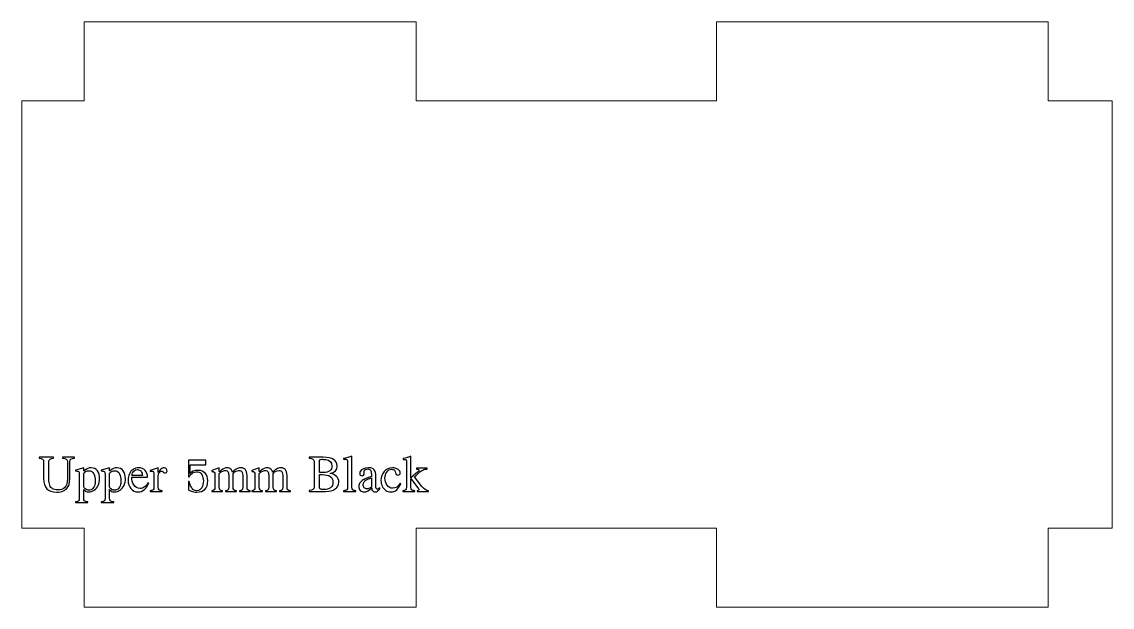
# Model space of a CAD drawing. Header units: inches. Extents: x -3.38 to 3.4, y -1.34 to 5.52.
# Drawn here: x -3.068 to -0.352, y -1.329 to 0.128 of the extents above; entities that cross this region are included whole.
import ezdxf

# ---------------------------------------------------------------- set-up
doc = ezdxf.new("R2010")
doc.units = ezdxf.units.IN
doc.header["$MEASUREMENT"] = 0
doc.layers.add('Layer 1', color=7, linetype='Continuous')

msp = doc.modelspace()

# ---------------------------------------------------------------- linework, layer by layer
at = {"layer": 'Layer 1', "lineweight": 5}
for points in [[(-2.9128, -0.0691), (-2.9128, -0.0691), (-2.9128, 0.1277), (-2.9128, 0.1277), (-2.9128, 0.1277), (-2.9128, 0.1277), (-2.0861, 0.1277), (-2.0861, 0.1277), (-2.0861, 0.1277), (-2.0861, 0.1277), (-2.0861, -0.0691), (-2.0861, -0.0691)], [(-1.338, -0.0691), (-1.338, -0.0691), (-1.338, 0.1277), (-1.338, 0.1277), (-1.338, 0.1277), (-1.338, 0.1277), (-0.5113, 0.1277), (-0.5113, 0.1277), (-0.5113, 0.1277), (-0.5113, 0.1277), (-0.5113, -0.0691), (-0.5113, -0.0691)], [(-2.9128, -1.1321), (-2.9128, -1.1321), (-3.0685, -1.1321), (-3.0685, -1.1321), (-3.0685, -1.1321), (-3.0685, -1.1321), (-3.0685, -0.0691), (-3.0685, -0.0691), (-3.0685, -0.0691), (-3.0685, -0.0691), (-2.9128, -0.0691), (-2.9128, -0.0691)], [(-0.5113, -0.0691), (-0.5113, -0.0691), (-0.3519, -0.0691), (-0.3519, -0.0691), (-0.3519, -0.0691), (-0.3519, -0.0691), (-0.3519, -1.1321), (-0.3519, -1.1321), (-0.3519, -1.1321), (-0.3519, -1.1321), (-0.5113, -1.1321), (-0.5113, -1.1321)], [(-2.0861, -1.1321), (-2.0861, -1.1321), (-2.0861, -1.329), (-2.0861, -1.329), (-2.0861, -1.329), (-2.0861, -1.329), (-2.9128, -1.329), (-2.9128, -1.329), (-2.9128, -1.329), (-2.9128, -1.329), (-2.9128, -1.1321), (-2.9128, -1.1321)], [(-0.5113, -1.1321), (-0.5113, -1.1321), (-0.5113, -1.329), (-0.5113, -1.329), (-0.5113, -1.329), (-0.5113, -1.329), (-1.338, -1.329), (-1.338, -1.329), (-1.338, -1.329), (-1.338, -1.329), (-1.338, -1.1321), (-1.338, -1.1321)]]:
    msp.add_open_spline(points, degree=3, knots=[0, 0, 0, 0, 0.333333, 0.333333, 0.333333, 0.333333, 0.666667, 0.666667, 0.666667, 0.666667, 1, 1, 1, 1], dxfattribs=at)
for points in [[(-2.0861, -0.0691), (-2.0861, -0.0691), (-1.338, -0.0691), (-1.338, -0.0691)], [(-1.338, -1.1321), (-1.338, -1.1321), (-2.0861, -1.1321), (-2.0861, -1.1321)]]:
    msp.add_open_spline(points, degree=3, dxfattribs=at)
at = {"layer": 'Layer 1'}
for points, knots in [([(-3.0141, -0.9662), (-3.0141, -0.961), (-3.0178, -0.9584), (-3.0254, -0.9584), (-3.0254, -0.9584), (-3.0254, -0.9584), (-3.0254, -0.956), (-3.0254, -0.956), (-3.0254, -0.956), (-3.0254, -0.956), (-2.9897, -0.956), (-2.9897, -0.956), (-2.9897, -0.956), (-2.9897, -0.956), (-2.9897, -0.9584), (-2.9897, -0.9584), (-2.9897, -0.9584), (-2.9973, -0.9584), (-3.001, -0.961), (-3.001, -0.9662), (-3.001, -0.9662), (-3.001, -0.9662), (-3.001, -1.0094), (-3.001, -1.0094), (-3.001, -1.0094), (-3.001, -1.0161), (-3.0003, -1.0215), (-2.9988, -1.0255), (-2.9988, -1.0255), (-2.9973, -1.0296), (-2.995, -1.0325), (-2.9917, -1.0343), (-2.9917, -1.0343), (-2.9885, -1.0361), (-2.9842, -1.037), (-2.9789, -1.037), (-2.9789, -1.037), (-2.9715, -1.037), (-2.966, -1.0354), (-2.9625, -1.0323), (-2.9625, -1.0323), (-2.9589, -1.0293), (-2.9568, -1.0256), (-2.956, -1.0215), (-2.956, -1.0215), (-2.9551, -1.0174), (-2.9548, -1.0125), (-2.9548, -1.0067), (-2.9548, -1.0067), (-2.9548, -1.0067), (-2.9548, -0.9662), (-2.9548, -0.9662), (-2.9548, -0.9662), (-2.9548, -0.961), (-2.9588, -0.9584), (-2.9668, -0.9584), (-2.9668, -0.9584), (-2.9668, -0.9584), (-2.9668, -0.956), (-2.9668, -0.956), (-2.9668, -0.956), (-2.9668, -0.956), (-2.937, -0.956), (-2.937, -0.956), (-2.937, -0.956), (-2.937, -0.956), (-2.937, -0.9584), (-2.937, -0.9584), (-2.937, -0.9584), (-2.9451, -0.9584), (-2.9491, -0.961), (-2.9491, -0.9662), (-2.9491, -0.9662), (-2.9491, -0.9662), (-2.9491, -1.0067), (-2.9491, -1.0067), (-2.9491, -1.0067), (-2.9491, -1.0123), (-2.9494, -1.017), (-2.9501, -1.0208), (-2.9501, -1.0208), (-2.9507, -1.0247), (-2.9522, -1.0282), (-2.9545, -1.0313), (-2.9545, -1.0313), (-2.9568, -1.0344), (-2.9602, -1.0371), (-2.9649, -1.0393), (-2.9649, -1.0393), (-2.9695, -1.0416), (-2.975, -1.0427), (-2.9812, -1.0427), (-2.9812, -1.0427), (-2.9928, -1.0427), (-3.0012, -1.04), (-3.0064, -1.0345), (-3.0064, -1.0345), (-3.0115, -1.029), (-3.0141, -1.0203), (-3.0141, -1.0085), (-3.0141, -1.0085), (-3.0141, -1.0085), (-3.0141, -0.9662), (-3.0141, -0.9662)], [0, 0, 0, 0, 0.038462, 0.038462, 0.038462, 0.038462, 0.076923, 0.076923, 0.076923, 0.076923, 0.115385, 0.115385, 0.115385, 0.115385, 0.153846, 0.153846, 0.153846, 0.153846, 0.192308, 0.192308, 0.192308, 0.192308, 0.230769, 0.230769, 0.230769, 0.230769, 0.269231, 0.269231, 0.269231, 0.269231, 0.307692, 0.307692, 0.307692, 0.307692, 0.346154, 0.346154, 0.346154, 0.346154, 0.384615, 0.384615, 0.384615, 0.384615, 0.423077, 0.423077, 0.423077, 0.423077, 0.461538, 0.461538, 0.461538, 0.461538, 0.5, 0.5, 0.5, 0.5, 0.538462, 0.538462, 0.538462, 0.538462, 0.576923, 0.576923, 0.576923, 0.576923, 0.615385, 0.615385, 0.615385, 0.615385, 0.653846, 0.653846, 0.653846, 0.653846, 0.692308, 0.692308, 0.692308, 0.692308, 0.730769, 0.730769, 0.730769, 0.730769, 0.769231, 0.769231, 0.769231, 0.769231, 0.807692, 0.807692, 0.807692, 0.807692, 0.846154, 0.846154, 0.846154, 0.846154, 0.884615, 0.884615, 0.884615, 0.884615, 0.923077, 0.923077, 0.923077, 0.923077, 0.961538, 0.961538, 0.961538, 0.961538, 1, 1, 1, 1]), ([(-2.6532, -1.0048), (-2.6532, -1.0048), (-2.6532, -0.9632), (-2.6532, -0.9632), (-2.6532, -0.9632), (-2.6532, -0.9632), (-2.6096, -0.9632), (-2.6096, -0.9632), (-2.6096, -0.9632), (-2.6096, -0.9632), (-2.6096, -0.9748), (-2.6096, -0.9748), (-2.6096, -0.9748), (-2.6096, -0.9748), (-2.6493, -0.9748), (-2.6493, -0.9748), (-2.6493, -0.9748), (-2.6493, -0.9748), (-2.6493, -0.9966), (-2.6493, -0.9966), (-2.6493, -0.9966), (-2.6459, -0.9913), (-2.6389, -0.9886), (-2.6283, -0.9886), (-2.6283, -0.9886), (-2.6213, -0.989), (-2.6157, -0.9914), (-2.6115, -0.9957), (-2.6115, -0.9957), (-2.6072, -0.9999), (-2.6051, -1.0062), (-2.605, -1.0145), (-2.605, -1.0145), (-2.605, -1.0241), (-2.6074, -1.0312), (-2.6124, -1.0358), (-2.6124, -1.0358), (-2.6174, -1.0404), (-2.624, -1.0427), (-2.6322, -1.0427), (-2.6322, -1.0427), (-2.6378, -1.0427), (-2.6424, -1.0419), (-2.6459, -1.0404), (-2.6459, -1.0404), (-2.6495, -1.0389), (-2.652, -1.0377), (-2.6532, -1.0366), (-2.6532, -1.0366), (-2.6532, -1.0366), (-2.6532, -1.0164), (-2.6532, -1.0164), (-2.6532, -1.0164), (-2.6532, -1.0164), (-2.6512, -1.0164), (-2.6512, -1.0164), (-2.6512, -1.0164), (-2.6491, -1.0244), (-2.6468, -1.0301), (-2.6442, -1.0337), (-2.6442, -1.0337), (-2.6417, -1.0374), (-2.6378, -1.0392), (-2.6326, -1.0392), (-2.6326, -1.0392), (-2.6269, -1.0391), (-2.6227, -1.0366), (-2.6202, -1.0316), (-2.6202, -1.0316), (-2.6175, -1.0266), (-2.6162, -1.0209), (-2.6162, -1.0145), (-2.6162, -1.0145), (-2.6163, -1.0086), (-2.6175, -1.0035), (-2.6196, -0.9992), (-2.6196, -0.9992), (-2.6218, -0.9949), (-2.6252, -0.9924), (-2.6298, -0.9918), (-2.6298, -0.9918), (-2.6358, -0.9918), (-2.6406, -0.9932), (-2.6444, -0.9961), (-2.6444, -0.9961), (-2.6481, -0.999), (-2.6504, -1.0019), (-2.6512, -1.0048), (-2.6512, -1.0048), (-2.6512, -1.0048), (-2.6532, -1.0048), (-2.6532, -1.0048)], [0, 0, 0, 0, 0.043478, 0.043478, 0.043478, 0.043478, 0.086957, 0.086957, 0.086957, 0.086957, 0.130435, 0.130435, 0.130435, 0.130435, 0.173913, 0.173913, 0.173913, 0.173913, 0.217391, 0.217391, 0.217391, 0.217391, 0.26087, 0.26087, 0.26087, 0.26087, 0.304348, 0.304348, 0.304348, 0.304348, 0.347826, 0.347826, 0.347826, 0.347826, 0.391304, 0.391304, 0.391304, 0.391304, 0.434783, 0.434783, 0.434783, 0.434783, 0.478261, 0.478261, 0.478261, 0.478261, 0.521739, 0.521739, 0.521739, 0.521739, 0.565217, 0.565217, 0.565217, 0.565217, 0.608696, 0.608696, 0.608696, 0.608696, 0.652174, 0.652174, 0.652174, 0.652174, 0.695652, 0.695652, 0.695652, 0.695652, 0.73913, 0.73913, 0.73913, 0.73913, 0.782609, 0.782609, 0.782609, 0.782609, 0.826087, 0.826087, 0.826087, 0.826087, 0.869565, 0.869565, 0.869565, 0.869565, 0.913043, 0.913043, 0.913043, 0.913043, 0.956522, 0.956522, 0.956522, 0.956522, 1, 1, 1, 1]), ([(-2.34, -0.9663), (-2.34, -0.9611), (-2.3441, -0.9585), (-2.3524, -0.9585), (-2.3524, -0.9585), (-2.3524, -0.9585), (-2.3524, -0.956), (-2.3524, -0.956), (-2.3524, -0.956), (-2.3524, -0.956), (-2.3179, -0.956), (-2.3179, -0.956), (-2.3179, -0.956), (-2.2945, -0.956), (-2.2827, -0.9632), (-2.2827, -0.9777), (-2.2827, -0.9777), (-2.2827, -0.9874), (-2.2884, -0.9935), (-2.2999, -0.9962), (-2.2999, -0.9962), (-2.2999, -0.9962), (-2.2999, -0.9964), (-2.2999, -0.9964), (-2.2999, -0.9964), (-2.2938, -0.9975), (-2.2887, -0.9999), (-2.2846, -1.0035), (-2.2846, -1.0035), (-2.2805, -1.0072), (-2.2785, -1.0118), (-2.2785, -1.0176), (-2.2785, -1.0176), (-2.2785, -1.0251), (-2.2815, -1.0309), (-2.2875, -1.0349), (-2.2875, -1.0349), (-2.2934, -1.0389), (-2.3016, -1.0409), (-2.312, -1.0409), (-2.312, -1.0409), (-2.312, -1.0409), (-2.3524, -1.0409), (-2.3524, -1.0409), (-2.3524, -1.0409), (-2.3524, -1.0409), (-2.3524, -1.0384), (-2.3524, -1.0384), (-2.3524, -1.0384), (-2.3441, -1.0384), (-2.34, -1.0358), (-2.34, -1.0306), (-2.34, -1.0306), (-2.34, -1.0306), (-2.34, -0.9663), (-2.34, -0.9663)], [0, 0, 0, 0, 0.071429, 0.071429, 0.071429, 0.071429, 0.142857, 0.142857, 0.142857, 0.142857, 0.214286, 0.214286, 0.214286, 0.214286, 0.285714, 0.285714, 0.285714, 0.285714, 0.357143, 0.357143, 0.357143, 0.357143, 0.428571, 0.428571, 0.428571, 0.428571, 0.5, 0.5, 0.5, 0.5, 0.571429, 0.571429, 0.571429, 0.571429, 0.642857, 0.642857, 0.642857, 0.642857, 0.714286, 0.714286, 0.714286, 0.714286, 0.785714, 0.785714, 0.785714, 0.785714, 0.857143, 0.857143, 0.857143, 0.857143, 0.928571, 0.928571, 0.928571, 0.928571, 1, 1, 1, 1]), ([(-2.3164, -0.9939), (-2.3098, -0.9939), (-2.3047, -0.9925), (-2.3012, -0.9898), (-2.3012, -0.9898), (-2.2976, -0.9871), (-2.2958, -0.9832), (-2.2958, -0.9781), (-2.2958, -0.9781), (-2.2958, -0.9688), (-2.3008, -0.9632), (-2.3109, -0.9614), (-2.3109, -0.9614), (-2.3159, -0.9612), (-2.3189, -0.961), (-2.3199, -0.961), (-2.3199, -0.961), (-2.3225, -0.961), (-2.3243, -0.9613), (-2.3253, -0.9618), (-2.3253, -0.9618), (-2.3264, -0.9623), (-2.3269, -0.9633), (-2.3269, -0.9649), (-2.3269, -0.9649), (-2.3269, -0.9649), (-2.3269, -0.9939), (-2.3269, -0.9939), (-2.3269, -0.9939), (-2.3269, -0.9939), (-2.3164, -0.9939), (-2.3164, -0.9939)], [0, 0, 0, 0, 0.125, 0.125, 0.125, 0.125, 0.25, 0.25, 0.25, 0.25, 0.375, 0.375, 0.375, 0.375, 0.5, 0.5, 0.5, 0.5, 0.625, 0.625, 0.625, 0.625, 0.75, 0.75, 0.75, 0.75, 0.875, 0.875, 0.875, 0.875, 1, 1, 1, 1]), ([(-2.2569, -0.9689), (-2.2569, -0.9653), (-2.2572, -0.963), (-2.2578, -0.9621), (-2.2578, -0.9621), (-2.2584, -0.9612), (-2.2599, -0.9608), (-2.2623, -0.9608), (-2.2623, -0.9608), (-2.2623, -0.9608), (-2.2668, -0.9608), (-2.2668, -0.9608), (-2.2668, -0.9608), (-2.2668, -0.9608), (-2.2668, -0.9591), (-2.2668, -0.9591), (-2.2668, -0.9591), (-2.2602, -0.9578), (-2.2532, -0.9559), (-2.246, -0.9534), (-2.246, -0.9534), (-2.246, -0.9534), (-2.246, -1.0306), (-2.246, -1.0306), (-2.246, -1.0306), (-2.246, -1.0335), (-2.2453, -1.0356), (-2.244, -1.0369), (-2.244, -1.0369), (-2.2426, -1.0381), (-2.24, -1.0389), (-2.2361, -1.0392), (-2.2361, -1.0392), (-2.2361, -1.0392), (-2.2361, -1.0409), (-2.2361, -1.0409), (-2.2361, -1.0409), (-2.2361, -1.0409), (-2.2668, -1.0409), (-2.2668, -1.0409), (-2.2668, -1.0409), (-2.2668, -1.0409), (-2.2668, -1.0392), (-2.2668, -1.0392), (-2.2668, -1.0392), (-2.2629, -1.0389), (-2.2603, -1.0381), (-2.2589, -1.0369), (-2.2589, -1.0369), (-2.2576, -1.0356), (-2.2569, -1.0335), (-2.2569, -1.0306), (-2.2569, -1.0306), (-2.2569, -1.0306), (-2.2569, -0.9689), (-2.2569, -0.9689)], [0, 0, 0, 0, 0.071429, 0.071429, 0.071429, 0.071429, 0.142857, 0.142857, 0.142857, 0.142857, 0.214286, 0.214286, 0.214286, 0.214286, 0.285714, 0.285714, 0.285714, 0.285714, 0.357143, 0.357143, 0.357143, 0.357143, 0.428571, 0.428571, 0.428571, 0.428571, 0.5, 0.5, 0.5, 0.5, 0.571429, 0.571429, 0.571429, 0.571429, 0.642857, 0.642857, 0.642857, 0.642857, 0.714286, 0.714286, 0.714286, 0.714286, 0.785714, 0.785714, 0.785714, 0.785714, 0.857143, 0.857143, 0.857143, 0.857143, 0.928571, 0.928571, 0.928571, 0.928571, 1, 1, 1, 1]), ([(-2.1101, -0.9664), (-2.1101, -0.9642), (-2.1103, -0.9628), (-2.1107, -0.9622), (-2.1107, -0.9622), (-2.1112, -0.9617), (-2.1123, -0.9614), (-2.1141, -0.9614), (-2.1141, -0.9614), (-2.1141, -0.9614), (-2.1184, -0.9614), (-2.1184, -0.9614), (-2.1184, -0.9614), (-2.1184, -0.9614), (-2.1184, -0.9591), (-2.1184, -0.9591), (-2.1184, -0.9591), (-2.1114, -0.9573), (-2.1076, -0.9563), (-2.1071, -0.9561), (-2.1071, -0.9561), (-2.1071, -0.9561), (-2.0992, -0.9534), (-2.0992, -0.9534), (-2.0992, -0.9534), (-2.0992, -0.9534), (-2.0992, -1.0071), (-2.0992, -1.0071), (-2.0992, -1.0071), (-2.0992, -1.0071), (-2.083, -0.9929), (-2.083, -0.9929), (-2.083, -0.9929), (-2.0807, -0.9909), (-2.0792, -0.9894), (-2.0786, -0.9882), (-2.0786, -0.9882), (-2.0786, -0.9871), (-2.079, -0.9864), (-2.0799, -0.986), (-2.0799, -0.986), (-2.0807, -0.9855), (-2.0824, -0.9853), (-2.085, -0.9853), (-2.085, -0.9853), (-2.085, -0.9853), (-2.085, -0.9834), (-2.085, -0.9834), (-2.085, -0.9834), (-2.085, -0.9834), (-2.0589, -0.9834), (-2.0589, -0.9834), (-2.0589, -0.9834), (-2.0589, -0.9834), (-2.0589, -0.9853), (-2.0589, -0.9853), (-2.0589, -0.9853), (-2.0629, -0.9853), (-2.0665, -0.9862), (-2.0696, -0.9877), (-2.0696, -0.9877), (-2.0727, -0.9893), (-2.0759, -0.9916), (-2.0791, -0.9945), (-2.0791, -0.9945), (-2.0823, -0.9975), (-2.086, -1.0009), (-2.0902, -1.0048), (-2.0902, -1.0048), (-2.0902, -1.0048), (-2.0718, -1.0283), (-2.0718, -1.0283), (-2.0718, -1.0283), (-2.0663, -1.0353), (-2.0609, -1.0389), (-2.0556, -1.0392), (-2.0556, -1.0392), (-2.0556, -1.0392), (-2.0556, -1.0409), (-2.0556, -1.0409), (-2.0556, -1.0409), (-2.0556, -1.0409), (-2.0836, -1.0409), (-2.0836, -1.0409), (-2.0836, -1.0409), (-2.0836, -1.0409), (-2.0836, -1.0392), (-2.0836, -1.0392), (-2.0836, -1.0392), (-2.0805, -1.0392), (-2.079, -1.0384), (-2.079, -1.0368), (-2.079, -1.0368), (-2.079, -1.0361), (-2.0793, -1.0353), (-2.0799, -1.0343), (-2.0799, -1.0343), (-2.0799, -1.0343), (-2.0992, -1.009), (-2.0992, -1.009), (-2.0992, -1.009), (-2.0992, -1.009), (-2.0992, -1.0306), (-2.0992, -1.0306), (-2.0992, -1.0306), (-2.0992, -1.0335), (-2.0985, -1.0356), (-2.0972, -1.0369), (-2.0972, -1.0369), (-2.0958, -1.0381), (-2.0932, -1.0389), (-2.0894, -1.0392), (-2.0894, -1.0392), (-2.0894, -1.0392), (-2.0894, -1.0409), (-2.0894, -1.0409), (-2.0894, -1.0409), (-2.0894, -1.0409), (-2.1196, -1.0409), (-2.1196, -1.0409), (-2.1196, -1.0409), (-2.1196, -1.0409), (-2.1196, -1.0392), (-2.1196, -1.0392), (-2.1196, -1.0392), (-2.1159, -1.0389), (-2.1134, -1.0381), (-2.1121, -1.0369), (-2.1121, -1.0369), (-2.1107, -1.0356), (-2.1101, -1.0335), (-2.1101, -1.0306), (-2.1101, -1.0306), (-2.1101, -1.0306), (-2.1101, -0.9664), (-2.1101, -0.9664)], [0, 0, 0, 0, 0.029412, 0.029412, 0.029412, 0.029412, 0.058824, 0.058824, 0.058824, 0.058824, 0.088235, 0.088235, 0.088235, 0.088235, 0.117647, 0.117647, 0.117647, 0.117647, 0.147059, 0.147059, 0.147059, 0.147059, 0.176471, 0.176471, 0.176471, 0.176471, 0.205882, 0.205882, 0.205882, 0.205882, 0.235294, 0.235294, 0.235294, 0.235294, 0.264706, 0.264706, 0.264706, 0.264706, 0.294118, 0.294118, 0.294118, 0.294118, 0.323529, 0.323529, 0.323529, 0.323529, 0.352941, 0.352941, 0.352941, 0.352941, 0.382353, 0.382353, 0.382353, 0.382353, 0.411765, 0.411765, 0.411765, 0.411765, 0.441176, 0.441176, 0.441176, 0.441176, 0.470588, 0.470588, 0.470588, 0.470588, 0.5, 0.5, 0.5, 0.5, 0.529412, 0.529412, 0.529412, 0.529412, 0.558824, 0.558824, 0.558824, 0.558824, 0.588235, 0.588235, 0.588235, 0.588235, 0.617647, 0.617647, 0.617647, 0.617647, 0.647059, 0.647059, 0.647059, 0.647059, 0.676471, 0.676471, 0.676471, 0.676471, 0.705882, 0.705882, 0.705882, 0.705882, 0.735294, 0.735294, 0.735294, 0.735294, 0.764706, 0.764706, 0.764706, 0.764706, 0.794118, 0.794118, 0.794118, 0.794118, 0.823529, 0.823529, 0.823529, 0.823529, 0.852941, 0.852941, 0.852941, 0.852941, 0.882353, 0.882353, 0.882353, 0.882353, 0.911765, 0.911765, 0.911765, 0.911765, 0.941176, 0.941176, 0.941176, 0.941176, 0.970588, 0.970588, 0.970588, 0.970588, 1, 1, 1, 1]), ([(-2.9252, -0.9989), (-2.9252, -0.9953), (-2.9257, -0.9929), (-2.9266, -0.9917), (-2.9266, -0.9917), (-2.9275, -0.9906), (-2.9302, -0.99), (-2.9346, -0.99), (-2.9346, -0.99), (-2.9346, -0.99), (-2.9346, -0.9882), (-2.9346, -0.9882), (-2.9346, -0.9882), (-2.9346, -0.9882), (-2.9141, -0.9822), (-2.9141, -0.9822), (-2.9141, -0.9822), (-2.9141, -0.9822), (-2.9141, -0.99), (-2.9141, -0.99), (-2.9141, -0.99), (-2.9136, -0.99), (-2.9125, -0.9893), (-2.9108, -0.9879), (-2.9108, -0.9879), (-2.9068, -0.9841), (-2.9017, -0.9822), (-2.8955, -0.9822), (-2.8955, -0.9822), (-2.8887, -0.9822), (-2.8835, -0.9848), (-2.8799, -0.99), (-2.8799, -0.99), (-2.8763, -0.9952), (-2.8745, -1.0018), (-2.8745, -1.0098), (-2.8745, -1.0098), (-2.8745, -1.0155), (-2.8756, -1.0208), (-2.878, -1.0258), (-2.878, -1.0258), (-2.8803, -1.0308), (-2.8836, -1.0348), (-2.8878, -1.0378), (-2.8878, -1.0378), (-2.8921, -1.0408), (-2.8969, -1.0423), (-2.9023, -1.0423), (-2.9023, -1.0423), (-2.9067, -1.0423), (-2.9106, -1.0403), (-2.9141, -1.0365), (-2.9141, -1.0365), (-2.9141, -1.0365), (-2.9141, -1.0584), (-2.9141, -1.0584), (-2.9141, -1.0584), (-2.9141, -1.0614), (-2.9134, -1.0634), (-2.912, -1.0647), (-2.912, -1.0647), (-2.9106, -1.0659), (-2.9078, -1.0667), (-2.9037, -1.067), (-2.9037, -1.067), (-2.9037, -1.067), (-2.9037, -1.0687), (-2.9037, -1.0687), (-2.9037, -1.0687), (-2.9037, -1.0687), (-2.9346, -1.0687), (-2.9346, -1.0687), (-2.9346, -1.0687), (-2.9346, -1.0687), (-2.9346, -1.067), (-2.9346, -1.067), (-2.9346, -1.067), (-2.9309, -1.0667), (-2.9284, -1.0659), (-2.9271, -1.0647), (-2.9271, -1.0647), (-2.9259, -1.0634), (-2.9252, -1.0613), (-2.9252, -1.0584), (-2.9252, -1.0584), (-2.9252, -1.0584), (-2.9252, -0.9989), (-2.9252, -0.9989)], [0, 0, 0, 0, 0.045455, 0.045455, 0.045455, 0.045455, 0.090909, 0.090909, 0.090909, 0.090909, 0.136364, 0.136364, 0.136364, 0.136364, 0.181818, 0.181818, 0.181818, 0.181818, 0.227273, 0.227273, 0.227273, 0.227273, 0.272727, 0.272727, 0.272727, 0.272727, 0.318182, 0.318182, 0.318182, 0.318182, 0.363636, 0.363636, 0.363636, 0.363636, 0.409091, 0.409091, 0.409091, 0.409091, 0.454545, 0.454545, 0.454545, 0.454545, 0.5, 0.5, 0.5, 0.5, 0.545455, 0.545455, 0.545455, 0.545455, 0.590909, 0.590909, 0.590909, 0.590909, 0.636364, 0.636364, 0.636364, 0.636364, 0.681818, 0.681818, 0.681818, 0.681818, 0.727273, 0.727273, 0.727273, 0.727273, 0.772727, 0.772727, 0.772727, 0.772727, 0.818182, 0.818182, 0.818182, 0.818182, 0.863636, 0.863636, 0.863636, 0.863636, 0.909091, 0.909091, 0.909091, 0.909091, 0.954545, 0.954545, 0.954545, 0.954545, 1, 1, 1, 1]), ([(-2.9141, -1.0279), (-2.9141, -1.0297), (-2.9138, -1.0311), (-2.913, -1.0321), (-2.913, -1.0321), (-2.9123, -1.0331), (-2.911, -1.0342), (-2.9092, -1.0355), (-2.9092, -1.0355), (-2.9067, -1.0372), (-2.904, -1.038), (-2.9011, -1.038), (-2.9011, -1.038), (-2.898, -1.038), (-2.8953, -1.037), (-2.893, -1.035), (-2.893, -1.035), (-2.8906, -1.033), (-2.8888, -1.0302), (-2.8875, -1.0267), (-2.8875, -1.0267), (-2.8862, -1.0232), (-2.8856, -1.0193), (-2.8856, -1.0149), (-2.8856, -1.0149), (-2.8856, -1.0081), (-2.8868, -1.0021), (-2.8891, -0.997), (-2.8891, -0.997), (-2.8915, -0.992), (-2.8957, -0.9894), (-2.9017, -0.9894), (-2.9017, -0.9894), (-2.9055, -0.9894), (-2.9089, -0.9908), (-2.9118, -0.9935), (-2.9118, -0.9935), (-2.9129, -0.9946), (-2.9136, -0.9955), (-2.9138, -0.996), (-2.9138, -0.996), (-2.914, -0.9966), (-2.9141, -0.9977), (-2.9141, -0.9993), (-2.9141, -0.9993), (-2.9141, -0.9993), (-2.9141, -1.0279), (-2.9141, -1.0279)], [0, 0, 0, 0, 0.083333, 0.083333, 0.083333, 0.083333, 0.166667, 0.166667, 0.166667, 0.166667, 0.25, 0.25, 0.25, 0.25, 0.333333, 0.333333, 0.333333, 0.333333, 0.416667, 0.416667, 0.416667, 0.416667, 0.5, 0.5, 0.5, 0.5, 0.583333, 0.583333, 0.583333, 0.583333, 0.666667, 0.666667, 0.666667, 0.666667, 0.75, 0.75, 0.75, 0.75, 0.833333, 0.833333, 0.833333, 0.833333, 0.916667, 0.916667, 0.916667, 0.916667, 1, 1, 1, 1]), ([(-2.861, -0.9989), (-2.861, -0.9953), (-2.8615, -0.9929), (-2.8624, -0.9917), (-2.8624, -0.9917), (-2.8634, -0.9906), (-2.866, -0.99), (-2.8704, -0.99), (-2.8704, -0.99), (-2.8704, -0.99), (-2.8704, -0.9882), (-2.8704, -0.9882), (-2.8704, -0.9882), (-2.8704, -0.9882), (-2.85, -0.9822), (-2.85, -0.9822), (-2.85, -0.9822), (-2.85, -0.9822), (-2.85, -0.99), (-2.85, -0.99), (-2.85, -0.99), (-2.8494, -0.99), (-2.8483, -0.9893), (-2.8466, -0.9879), (-2.8466, -0.9879), (-2.8427, -0.9841), (-2.8375, -0.9822), (-2.8313, -0.9822), (-2.8313, -0.9822), (-2.8245, -0.9822), (-2.8193, -0.9848), (-2.8157, -0.99), (-2.8157, -0.99), (-2.8121, -0.9952), (-2.8103, -1.0018), (-2.8103, -1.0098), (-2.8103, -1.0098), (-2.8103, -1.0155), (-2.8115, -1.0208), (-2.8138, -1.0258), (-2.8138, -1.0258), (-2.8162, -1.0308), (-2.8194, -1.0348), (-2.8237, -1.0378), (-2.8237, -1.0378), (-2.8279, -1.0408), (-2.8327, -1.0423), (-2.8381, -1.0423), (-2.8381, -1.0423), (-2.8425, -1.0423), (-2.8465, -1.0403), (-2.85, -1.0365), (-2.85, -1.0365), (-2.85, -1.0365), (-2.85, -1.0584), (-2.85, -1.0584), (-2.85, -1.0584), (-2.85, -1.0614), (-2.8492, -1.0634), (-2.8478, -1.0647), (-2.8478, -1.0647), (-2.8464, -1.0659), (-2.8436, -1.0667), (-2.8395, -1.067), (-2.8395, -1.067), (-2.8395, -1.067), (-2.8395, -1.0687), (-2.8395, -1.0687), (-2.8395, -1.0687), (-2.8395, -1.0687), (-2.8704, -1.0687), (-2.8704, -1.0687), (-2.8704, -1.0687), (-2.8704, -1.0687), (-2.8704, -1.067), (-2.8704, -1.067), (-2.8704, -1.067), (-2.8667, -1.0667), (-2.8643, -1.0659), (-2.863, -1.0647), (-2.863, -1.0647), (-2.8617, -1.0634), (-2.861, -1.0613), (-2.861, -1.0584), (-2.861, -1.0584), (-2.861, -1.0584), (-2.861, -0.9989), (-2.861, -0.9989)], [0, 0, 0, 0, 0.045455, 0.045455, 0.045455, 0.045455, 0.090909, 0.090909, 0.090909, 0.090909, 0.136364, 0.136364, 0.136364, 0.136364, 0.181818, 0.181818, 0.181818, 0.181818, 0.227273, 0.227273, 0.227273, 0.227273, 0.272727, 0.272727, 0.272727, 0.272727, 0.318182, 0.318182, 0.318182, 0.318182, 0.363636, 0.363636, 0.363636, 0.363636, 0.409091, 0.409091, 0.409091, 0.409091, 0.454545, 0.454545, 0.454545, 0.454545, 0.5, 0.5, 0.5, 0.5, 0.545455, 0.545455, 0.545455, 0.545455, 0.590909, 0.590909, 0.590909, 0.590909, 0.636364, 0.636364, 0.636364, 0.636364, 0.681818, 0.681818, 0.681818, 0.681818, 0.727273, 0.727273, 0.727273, 0.727273, 0.772727, 0.772727, 0.772727, 0.772727, 0.818182, 0.818182, 0.818182, 0.818182, 0.863636, 0.863636, 0.863636, 0.863636, 0.909091, 0.909091, 0.909091, 0.909091, 0.954545, 0.954545, 0.954545, 0.954545, 1, 1, 1, 1]), ([(-2.85, -1.0279), (-2.85, -1.0297), (-2.8496, -1.0311), (-2.8489, -1.0321), (-2.8489, -1.0321), (-2.8481, -1.0331), (-2.8469, -1.0342), (-2.8451, -1.0355), (-2.8451, -1.0355), (-2.8425, -1.0372), (-2.8398, -1.038), (-2.8369, -1.038), (-2.8369, -1.038), (-2.8339, -1.038), (-2.8311, -1.037), (-2.8288, -1.035), (-2.8288, -1.035), (-2.8265, -1.033), (-2.8246, -1.0302), (-2.8234, -1.0267), (-2.8234, -1.0267), (-2.8221, -1.0232), (-2.8214, -1.0193), (-2.8214, -1.0149), (-2.8214, -1.0149), (-2.8214, -1.0081), (-2.8226, -1.0021), (-2.825, -0.997), (-2.825, -0.997), (-2.8273, -0.992), (-2.8315, -0.9894), (-2.8375, -0.9894), (-2.8375, -0.9894), (-2.8414, -0.9894), (-2.8447, -0.9908), (-2.8476, -0.9935), (-2.8476, -0.9935), (-2.8488, -0.9946), (-2.8494, -0.9955), (-2.8496, -0.996), (-2.8496, -0.996), (-2.8499, -0.9966), (-2.85, -0.9977), (-2.85, -0.9993), (-2.85, -0.9993), (-2.85, -0.9993), (-2.85, -1.0279), (-2.85, -1.0279)], [0, 0, 0, 0, 0.083333, 0.083333, 0.083333, 0.083333, 0.166667, 0.166667, 0.166667, 0.166667, 0.25, 0.25, 0.25, 0.25, 0.333333, 0.333333, 0.333333, 0.333333, 0.416667, 0.416667, 0.416667, 0.416667, 0.5, 0.5, 0.5, 0.5, 0.583333, 0.583333, 0.583333, 0.583333, 0.666667, 0.666667, 0.666667, 0.666667, 0.75, 0.75, 0.75, 0.75, 0.833333, 0.833333, 0.833333, 0.833333, 0.916667, 0.916667, 0.916667, 0.916667, 1, 1, 1, 1]), ([(-2.7947, -1.0056), (-2.7946, -1.0127), (-2.7928, -1.0191), (-2.7893, -1.0249), (-2.7893, -1.0249), (-2.7857, -1.0306), (-2.7806, -1.0335), (-2.7739, -1.0335), (-2.7739, -1.0335), (-2.7699, -1.0335), (-2.7662, -1.0322), (-2.7628, -1.0296), (-2.7628, -1.0296), (-2.7594, -1.0271), (-2.7567, -1.0238), (-2.7545, -1.0199), (-2.7545, -1.0199), (-2.7545, -1.0199), (-2.7523, -1.0207), (-2.7523, -1.0207), (-2.7523, -1.0207), (-2.7545, -1.0268), (-2.758, -1.032), (-2.7628, -1.0361), (-2.7628, -1.0361), (-2.7676, -1.0402), (-2.7731, -1.0423), (-2.7792, -1.0423), (-2.7792, -1.0423), (-2.7863, -1.0423), (-2.7922, -1.0395), (-2.7967, -1.0338), (-2.7967, -1.0338), (-2.8012, -1.0281), (-2.8035, -1.0214), (-2.8035, -1.0135), (-2.8035, -1.0135), (-2.8035, -1.0074), (-2.8024, -1.002), (-2.8003, -0.9973), (-2.8003, -0.9973), (-2.7982, -0.9925), (-2.7952, -0.9888), (-2.7912, -0.9862), (-2.7912, -0.9862), (-2.7873, -0.9835), (-2.7827, -0.9822), (-2.7775, -0.9822), (-2.7775, -0.9822), (-2.7707, -0.9822), (-2.7653, -0.9844), (-2.7613, -0.9887), (-2.7613, -0.9887), (-2.7572, -0.9931), (-2.7551, -0.9987), (-2.7549, -1.0056), (-2.7549, -1.0056), (-2.7549, -1.0056), (-2.7947, -1.0056), (-2.7947, -1.0056)], [0, 0, 0, 0, 0.066667, 0.066667, 0.066667, 0.066667, 0.133333, 0.133333, 0.133333, 0.133333, 0.2, 0.2, 0.2, 0.2, 0.266667, 0.266667, 0.266667, 0.266667, 0.333333, 0.333333, 0.333333, 0.333333, 0.4, 0.4, 0.4, 0.4, 0.466667, 0.466667, 0.466667, 0.466667, 0.533333, 0.533333, 0.533333, 0.533333, 0.6, 0.6, 0.6, 0.6, 0.666667, 0.666667, 0.666667, 0.666667, 0.733333, 0.733333, 0.733333, 0.733333, 0.8, 0.8, 0.8, 0.8, 0.866667, 0.866667, 0.866667, 0.866667, 0.933333, 0.933333, 0.933333, 0.933333, 1, 1, 1, 1]), ([(-2.7679, -1.0015), (-2.7681, -0.9972), (-2.7693, -0.9937), (-2.7713, -0.9909), (-2.7713, -0.9909), (-2.7733, -0.9881), (-2.7762, -0.9867), (-2.7801, -0.9867), (-2.7801, -0.9867), (-2.7882, -0.9867), (-2.7929, -0.9916), (-2.7943, -1.0015), (-2.7943, -1.0015), (-2.7943, -1.0015), (-2.7679, -1.0015), (-2.7679, -1.0015)], [0, 0, 0, 0, 0.25, 0.25, 0.25, 0.25, 0.5, 0.5, 0.5, 0.5, 0.75, 0.75, 0.75, 0.75, 1, 1, 1, 1]), ([(-2.7393, -1.0026), (-2.7393, -0.9979), (-2.7397, -0.9946), (-2.7404, -0.9928), (-2.7404, -0.9928), (-2.7411, -0.9911), (-2.7424, -0.9902), (-2.7444, -0.9902), (-2.7444, -0.9902), (-2.7458, -0.9902), (-2.7473, -0.9904), (-2.7488, -0.991), (-2.7488, -0.991), (-2.7488, -0.991), (-2.7488, -0.989), (-2.7488, -0.989), (-2.7488, -0.989), (-2.7488, -0.989), (-2.7284, -0.9822), (-2.7284, -0.9822), (-2.7284, -0.9822), (-2.7284, -0.9822), (-2.7284, -0.9937), (-2.7284, -0.9937), (-2.7284, -0.9937), (-2.7266, -0.9908), (-2.7245, -0.9881), (-2.7219, -0.9857), (-2.7219, -0.9857), (-2.7193, -0.9834), (-2.7166, -0.9822), (-2.7138, -0.9822), (-2.7138, -0.9822), (-2.7091, -0.9822), (-2.7066, -0.985), (-2.7066, -0.9906), (-2.7066, -0.9906), (-2.707, -0.9933), (-2.7088, -0.9946), (-2.7119, -0.9946), (-2.7119, -0.9946), (-2.7128, -0.9946), (-2.7136, -0.9945), (-2.7143, -0.9941), (-2.7143, -0.9941), (-2.7149, -0.9938), (-2.7156, -0.9932), (-2.7165, -0.9924), (-2.7165, -0.9924), (-2.7174, -0.9916), (-2.7181, -0.991), (-2.7186, -0.9907), (-2.7186, -0.9907), (-2.7191, -0.9903), (-2.7197, -0.9902), (-2.7205, -0.9902), (-2.7205, -0.9902), (-2.7217, -0.9902), (-2.7234, -0.9914), (-2.7254, -0.9938), (-2.7254, -0.9938), (-2.7274, -0.9963), (-2.7284, -0.9984), (-2.7284, -1.0001), (-2.7284, -1.0001), (-2.7284, -1.0001), (-2.7284, -1.0306), (-2.7284, -1.0306), (-2.7284, -1.0306), (-2.7284, -1.0335), (-2.7277, -1.0356), (-2.7264, -1.0369), (-2.7264, -1.0369), (-2.7251, -1.0381), (-2.7225, -1.0389), (-2.7187, -1.0392), (-2.7187, -1.0392), (-2.7187, -1.0392), (-2.7187, -1.0409), (-2.7187, -1.0409), (-2.7187, -1.0409), (-2.7187, -1.0409), (-2.7488, -1.0409), (-2.7488, -1.0409), (-2.7488, -1.0409), (-2.7488, -1.0409), (-2.7488, -1.0392), (-2.7488, -1.0392), (-2.7488, -1.0392), (-2.7451, -1.0389), (-2.7427, -1.0381), (-2.7413, -1.0369), (-2.7413, -1.0369), (-2.74, -1.0356), (-2.7393, -1.0335), (-2.7393, -1.0306), (-2.7393, -1.0306), (-2.7393, -1.0306), (-2.7393, -1.0026), (-2.7393, -1.0026)], [0, 0, 0, 0, 0.04, 0.04, 0.04, 0.04, 0.08, 0.08, 0.08, 0.08, 0.12, 0.12, 0.12, 0.12, 0.16, 0.16, 0.16, 0.16, 0.2, 0.2, 0.2, 0.2, 0.24, 0.24, 0.24, 0.24, 0.28, 0.28, 0.28, 0.28, 0.32, 0.32, 0.32, 0.32, 0.36, 0.36, 0.36, 0.36, 0.4, 0.4, 0.4, 0.4, 0.44, 0.44, 0.44, 0.44, 0.48, 0.48, 0.48, 0.48, 0.52, 0.52, 0.52, 0.52, 0.56, 0.56, 0.56, 0.56, 0.6, 0.6, 0.6, 0.6, 0.64, 0.64, 0.64, 0.64, 0.68, 0.68, 0.68, 0.68, 0.72, 0.72, 0.72, 0.72, 0.76, 0.76, 0.76, 0.76, 0.8, 0.8, 0.8, 0.8, 0.84, 0.84, 0.84, 0.84, 0.88, 0.88, 0.88, 0.88, 0.92, 0.92, 0.92, 0.92, 0.96, 0.96, 0.96, 0.96, 1, 1, 1, 1]), ([(-2.5875, -0.9995), (-2.5875, -0.9961), (-2.588, -0.9938), (-2.589, -0.9926), (-2.589, -0.9926), (-2.59, -0.9915), (-2.5922, -0.991), (-2.5954, -0.991), (-2.5954, -0.991), (-2.5954, -0.991), (-2.5954, -0.9888), (-2.5954, -0.9888), (-2.5954, -0.9888), (-2.5954, -0.9888), (-2.5766, -0.9822), (-2.5766, -0.9822), (-2.5766, -0.9822), (-2.5766, -0.9822), (-2.5766, -0.9906), (-2.5766, -0.9906), (-2.5766, -0.9906), (-2.5766, -0.9914), (-2.5764, -0.9918), (-2.576, -0.9918), (-2.576, -0.9918), (-2.5758, -0.9918), (-2.5754, -0.9916), (-2.575, -0.9912), (-2.575, -0.9912), (-2.5746, -0.9908), (-2.5741, -0.9903), (-2.5736, -0.9898), (-2.5736, -0.9898), (-2.573, -0.9892), (-2.5725, -0.9887), (-2.5721, -0.9882), (-2.5721, -0.9882), (-2.5666, -0.9842), (-2.5615, -0.9822), (-2.5565, -0.9822), (-2.5565, -0.9822), (-2.5533, -0.9822), (-2.5504, -0.9832), (-2.548, -0.9852), (-2.548, -0.9852), (-2.5456, -0.9873), (-2.5441, -0.9899), (-2.5433, -0.9931), (-2.5433, -0.9931), (-2.5408, -0.9901), (-2.5376, -0.9876), (-2.534, -0.9854), (-2.534, -0.9854), (-2.5304, -0.9833), (-2.5269, -0.9822), (-2.5235, -0.9822), (-2.5235, -0.9822), (-2.5166, -0.9822), (-2.5122, -0.9844), (-2.5102, -0.9887), (-2.5102, -0.9887), (-2.5082, -0.9931), (-2.5071, -0.9991), (-2.5071, -1.0067), (-2.5071, -1.0067), (-2.5071, -1.0067), (-2.5071, -1.0306), (-2.5071, -1.0306), (-2.5071, -1.0306), (-2.5071, -1.0335), (-2.5066, -1.0355), (-2.5054, -1.0368), (-2.5054, -1.0368), (-2.5042, -1.0381), (-2.5022, -1.0389), (-2.4992, -1.0392), (-2.4992, -1.0392), (-2.4992, -1.0392), (-2.4992, -1.0409), (-2.4992, -1.0409), (-2.4992, -1.0409), (-2.4992, -1.0409), (-2.5262, -1.0409), (-2.5262, -1.0409), (-2.5262, -1.0409), (-2.5262, -1.0409), (-2.5262, -1.0392), (-2.5262, -1.0392), (-2.5262, -1.0392), (-2.5231, -1.0389), (-2.521, -1.0381), (-2.5198, -1.0368), (-2.5198, -1.0368), (-2.5186, -1.0355), (-2.518, -1.0335), (-2.518, -1.0306), (-2.518, -1.0306), (-2.518, -1.0306), (-2.518, -1.0046), (-2.518, -1.0046), (-2.518, -1.0046), (-2.518, -0.9984), (-2.5187, -0.9943), (-2.52, -0.9922), (-2.52, -0.9922), (-2.5214, -0.99), (-2.5241, -0.989), (-2.5281, -0.989), (-2.5281, -0.989), (-2.5339, -0.989), (-2.5385, -0.9916), (-2.542, -0.9968), (-2.542, -0.9968), (-2.542, -0.9968), (-2.542, -1.0306), (-2.542, -1.0306), (-2.542, -1.0306), (-2.542, -1.0335), (-2.5414, -1.0355), (-2.5402, -1.0368), (-2.5402, -1.0368), (-2.539, -1.0381), (-2.5369, -1.0389), (-2.5338, -1.0392), (-2.5338, -1.0392), (-2.5338, -1.0392), (-2.5338, -1.0409), (-2.5338, -1.0409), (-2.5338, -1.0409), (-2.5338, -1.0409), (-2.5608, -1.0409), (-2.5608, -1.0409), (-2.5608, -1.0409), (-2.5608, -1.0409), (-2.5608, -1.0392), (-2.5608, -1.0392), (-2.5608, -1.0392), (-2.5578, -1.0389), (-2.5557, -1.0381), (-2.5546, -1.0368), (-2.5546, -1.0368), (-2.5534, -1.0355), (-2.5528, -1.0335), (-2.5528, -1.0306), (-2.5528, -1.0306), (-2.5528, -1.0306), (-2.5528, -1.004), (-2.5528, -1.004), (-2.5528, -1.004), (-2.5528, -0.9994), (-2.5534, -0.9958), (-2.5544, -0.9931), (-2.5544, -0.9931), (-2.5555, -0.9904), (-2.5579, -0.989), (-2.5616, -0.989), (-2.5616, -0.989), (-2.5644, -0.989), (-2.5672, -0.9897), (-2.57, -0.9911), (-2.57, -0.9911), (-2.5728, -0.9925), (-2.575, -0.9944), (-2.5766, -0.9966), (-2.5766, -0.9966), (-2.5766, -0.9966), (-2.5766, -1.0306), (-2.5766, -1.0306), (-2.5766, -1.0306), (-2.5766, -1.0335), (-2.576, -1.0355), (-2.5748, -1.0368), (-2.5748, -1.0368), (-2.5736, -1.0381), (-2.5715, -1.0389), (-2.5684, -1.0392), (-2.5684, -1.0392), (-2.5684, -1.0392), (-2.5684, -1.0409), (-2.5684, -1.0409), (-2.5684, -1.0409), (-2.5684, -1.0409), (-2.5954, -1.0409), (-2.5954, -1.0409), (-2.5954, -1.0409), (-2.5954, -1.0409), (-2.5954, -1.0392), (-2.5954, -1.0392), (-2.5954, -1.0392), (-2.5924, -1.0389), (-2.5903, -1.0381), (-2.5892, -1.0368), (-2.5892, -1.0368), (-2.588, -1.0355), (-2.5875, -1.0335), (-2.5875, -1.0306), (-2.5875, -1.0306), (-2.5875, -1.0306), (-2.5875, -0.9995), (-2.5875, -0.9995)], [0, 0, 0, 0, 0.02, 0.02, 0.02, 0.02, 0.04, 0.04, 0.04, 0.04, 0.06, 0.06, 0.06, 0.06, 0.08, 0.08, 0.08, 0.08, 0.1, 0.1, 0.1, 0.1, 0.12, 0.12, 0.12, 0.12, 0.14, 0.14, 0.14, 0.14, 0.16, 0.16, 0.16, 0.16, 0.18, 0.18, 0.18, 0.18, 0.2, 0.2, 0.2, 0.2, 0.22, 0.22, 0.22, 0.22, 0.24, 0.24, 0.24, 0.24, 0.26, 0.26, 0.26, 0.26, 0.28, 0.28, 0.28, 0.28, 0.3, 0.3, 0.3, 0.3, 0.32, 0.32, 0.32, 0.32, 0.34, 0.34, 0.34, 0.34, 0.36, 0.36, 0.36, 0.36, 0.38, 0.38, 0.38, 0.38, 0.4, 0.4, 0.4, 0.4, 0.42, 0.42, 0.42, 0.42, 0.44, 0.44, 0.44, 0.44, 0.46, 0.46, 0.46, 0.46, 0.48, 0.48, 0.48, 0.48, 0.5, 0.5, 0.5, 0.5, 0.52, 0.52, 0.52, 0.52, 0.54, 0.54, 0.54, 0.54, 0.56, 0.56, 0.56, 0.56, 0.58, 0.58, 0.58, 0.58, 0.6, 0.6, 0.6, 0.6, 0.62, 0.62, 0.62, 0.62, 0.64, 0.64, 0.64, 0.64, 0.66, 0.66, 0.66, 0.66, 0.68, 0.68, 0.68, 0.68, 0.7, 0.7, 0.7, 0.7, 0.72, 0.72, 0.72, 0.72, 0.74, 0.74, 0.74, 0.74, 0.76, 0.76, 0.76, 0.76, 0.78, 0.78, 0.78, 0.78, 0.8, 0.8, 0.8, 0.8, 0.82, 0.82, 0.82, 0.82, 0.84, 0.84, 0.84, 0.84, 0.86, 0.86, 0.86, 0.86, 0.88, 0.88, 0.88, 0.88, 0.9, 0.9, 0.9, 0.9, 0.92, 0.92, 0.92, 0.92, 0.94, 0.94, 0.94, 0.94, 0.96, 0.96, 0.96, 0.96, 0.98, 0.98, 0.98, 0.98, 1, 1, 1, 1]), ([(-2.4877, -0.9995), (-2.4877, -0.9961), (-2.4882, -0.9938), (-2.4893, -0.9926), (-2.4893, -0.9926), (-2.4903, -0.9915), (-2.4924, -0.991), (-2.4957, -0.991), (-2.4957, -0.991), (-2.4957, -0.991), (-2.4957, -0.9888), (-2.4957, -0.9888), (-2.4957, -0.9888), (-2.4957, -0.9888), (-2.4768, -0.9822), (-2.4768, -0.9822), (-2.4768, -0.9822), (-2.4768, -0.9822), (-2.4768, -0.9906), (-2.4768, -0.9906), (-2.4768, -0.9906), (-2.4768, -0.9914), (-2.4766, -0.9918), (-2.4762, -0.9918), (-2.4762, -0.9918), (-2.476, -0.9918), (-2.4756, -0.9916), (-2.4753, -0.9912), (-2.4753, -0.9912), (-2.4748, -0.9908), (-2.4744, -0.9903), (-2.4738, -0.9898), (-2.4738, -0.9898), (-2.4733, -0.9892), (-2.4728, -0.9887), (-2.4723, -0.9882), (-2.4723, -0.9882), (-2.4669, -0.9842), (-2.4617, -0.9822), (-2.4568, -0.9822), (-2.4568, -0.9822), (-2.4535, -0.9822), (-2.4507, -0.9832), (-2.4483, -0.9852), (-2.4483, -0.9852), (-2.4459, -0.9873), (-2.4443, -0.9899), (-2.4435, -0.9931), (-2.4435, -0.9931), (-2.441, -0.9901), (-2.4379, -0.9876), (-2.4343, -0.9854), (-2.4343, -0.9854), (-2.4306, -0.9833), (-2.4271, -0.9822), (-2.4237, -0.9822), (-2.4237, -0.9822), (-2.4169, -0.9822), (-2.4124, -0.9844), (-2.4104, -0.9887), (-2.4104, -0.9887), (-2.4084, -0.9931), (-2.4074, -0.9991), (-2.4074, -1.0067), (-2.4074, -1.0067), (-2.4074, -1.0067), (-2.4074, -1.0306), (-2.4074, -1.0306), (-2.4074, -1.0306), (-2.4074, -1.0335), (-2.4068, -1.0355), (-2.4056, -1.0368), (-2.4056, -1.0368), (-2.4045, -1.0381), (-2.4024, -1.0389), (-2.3994, -1.0392), (-2.3994, -1.0392), (-2.3994, -1.0392), (-2.3994, -1.0409), (-2.3994, -1.0409), (-2.3994, -1.0409), (-2.3994, -1.0409), (-2.4265, -1.0409), (-2.4265, -1.0409), (-2.4265, -1.0409), (-2.4265, -1.0409), (-2.4265, -1.0392), (-2.4265, -1.0392), (-2.4265, -1.0392), (-2.4233, -1.0389), (-2.4212, -1.0381), (-2.42, -1.0368), (-2.42, -1.0368), (-2.4189, -1.0355), (-2.4183, -1.0335), (-2.4183, -1.0306), (-2.4183, -1.0306), (-2.4183, -1.0306), (-2.4183, -1.0046), (-2.4183, -1.0046), (-2.4183, -1.0046), (-2.4183, -0.9984), (-2.419, -0.9943), (-2.4203, -0.9922), (-2.4203, -0.9922), (-2.4217, -0.99), (-2.4243, -0.989), (-2.4284, -0.989), (-2.4284, -0.989), (-2.4341, -0.989), (-2.4387, -0.9916), (-2.4422, -0.9968), (-2.4422, -0.9968), (-2.4422, -0.9968), (-2.4422, -1.0306), (-2.4422, -1.0306), (-2.4422, -1.0306), (-2.4422, -1.0335), (-2.4416, -1.0355), (-2.4404, -1.0368), (-2.4404, -1.0368), (-2.4392, -1.0381), (-2.4371, -1.0389), (-2.434, -1.0392), (-2.434, -1.0392), (-2.434, -1.0392), (-2.434, -1.0409), (-2.434, -1.0409), (-2.434, -1.0409), (-2.434, -1.0409), (-2.4611, -1.0409), (-2.4611, -1.0409), (-2.4611, -1.0409), (-2.4611, -1.0409), (-2.4611, -1.0392), (-2.4611, -1.0392), (-2.4611, -1.0392), (-2.4581, -1.0389), (-2.456, -1.0381), (-2.4548, -1.0368), (-2.4548, -1.0368), (-2.4537, -1.0355), (-2.4531, -1.0335), (-2.4531, -1.0306), (-2.4531, -1.0306), (-2.4531, -1.0306), (-2.4531, -1.004), (-2.4531, -1.004), (-2.4531, -1.004), (-2.4531, -0.9994), (-2.4536, -0.9958), (-2.4547, -0.9931), (-2.4547, -0.9931), (-2.4557, -0.9904), (-2.4581, -0.989), (-2.4618, -0.989), (-2.4618, -0.989), (-2.4646, -0.989), (-2.4674, -0.9897), (-2.4702, -0.9911), (-2.4702, -0.9911), (-2.4731, -0.9925), (-2.4752, -0.9944), (-2.4768, -0.9966), (-2.4768, -0.9966), (-2.4768, -0.9966), (-2.4768, -1.0306), (-2.4768, -1.0306), (-2.4768, -1.0306), (-2.4768, -1.0335), (-2.4762, -1.0355), (-2.475, -1.0368), (-2.475, -1.0368), (-2.4739, -1.0381), (-2.4717, -1.0389), (-2.4686, -1.0392), (-2.4686, -1.0392), (-2.4686, -1.0392), (-2.4686, -1.0409), (-2.4686, -1.0409), (-2.4686, -1.0409), (-2.4686, -1.0409), (-2.4957, -1.0409), (-2.4957, -1.0409), (-2.4957, -1.0409), (-2.4957, -1.0409), (-2.4957, -1.0392), (-2.4957, -1.0392), (-2.4957, -1.0392), (-2.4927, -1.0389), (-2.4906, -1.0381), (-2.4894, -1.0368), (-2.4894, -1.0368), (-2.4883, -1.0355), (-2.4877, -1.0335), (-2.4877, -1.0306), (-2.4877, -1.0306), (-2.4877, -1.0306), (-2.4877, -0.9995), (-2.4877, -0.9995)], [0, 0, 0, 0, 0.02, 0.02, 0.02, 0.02, 0.04, 0.04, 0.04, 0.04, 0.06, 0.06, 0.06, 0.06, 0.08, 0.08, 0.08, 0.08, 0.1, 0.1, 0.1, 0.1, 0.12, 0.12, 0.12, 0.12, 0.14, 0.14, 0.14, 0.14, 0.16, 0.16, 0.16, 0.16, 0.18, 0.18, 0.18, 0.18, 0.2, 0.2, 0.2, 0.2, 0.22, 0.22, 0.22, 0.22, 0.24, 0.24, 0.24, 0.24, 0.26, 0.26, 0.26, 0.26, 0.28, 0.28, 0.28, 0.28, 0.3, 0.3, 0.3, 0.3, 0.32, 0.32, 0.32, 0.32, 0.34, 0.34, 0.34, 0.34, 0.36, 0.36, 0.36, 0.36, 0.38, 0.38, 0.38, 0.38, 0.4, 0.4, 0.4, 0.4, 0.42, 0.42, 0.42, 0.42, 0.44, 0.44, 0.44, 0.44, 0.46, 0.46, 0.46, 0.46, 0.48, 0.48, 0.48, 0.48, 0.5, 0.5, 0.5, 0.5, 0.52, 0.52, 0.52, 0.52, 0.54, 0.54, 0.54, 0.54, 0.56, 0.56, 0.56, 0.56, 0.58, 0.58, 0.58, 0.58, 0.6, 0.6, 0.6, 0.6, 0.62, 0.62, 0.62, 0.62, 0.64, 0.64, 0.64, 0.64, 0.66, 0.66, 0.66, 0.66, 0.68, 0.68, 0.68, 0.68, 0.7, 0.7, 0.7, 0.7, 0.72, 0.72, 0.72, 0.72, 0.74, 0.74, 0.74, 0.74, 0.76, 0.76, 0.76, 0.76, 0.78, 0.78, 0.78, 0.78, 0.8, 0.8, 0.8, 0.8, 0.82, 0.82, 0.82, 0.82, 0.84, 0.84, 0.84, 0.84, 0.86, 0.86, 0.86, 0.86, 0.88, 0.88, 0.88, 0.88, 0.9, 0.9, 0.9, 0.9, 0.92, 0.92, 0.92, 0.92, 0.94, 0.94, 0.94, 0.94, 0.96, 0.96, 0.96, 0.96, 0.98, 0.98, 0.98, 0.98, 1, 1, 1, 1]), ([(-2.3269, -1.0295), (-2.3269, -1.0319), (-2.3262, -1.0337), (-2.3249, -1.0347), (-2.3249, -1.0347), (-2.3237, -1.0358), (-2.3208, -1.0363), (-2.3164, -1.0363), (-2.3164, -1.0363), (-2.3091, -1.0363), (-2.3034, -1.0349), (-2.2993, -1.032), (-2.2993, -1.032), (-2.2953, -1.0292), (-2.2933, -1.0242), (-2.2933, -1.0172), (-2.2933, -1.0172), (-2.2933, -1.0051), (-2.3024, -0.9991), (-2.3205, -0.9991), (-2.3205, -0.9991), (-2.3205, -0.9991), (-2.3269, -0.9991), (-2.3269, -0.9991), (-2.3269, -0.9991), (-2.3269, -0.9991), (-2.3269, -1.0295), (-2.3269, -1.0295)], [0, 0, 0, 0, 0.142857, 0.142857, 0.142857, 0.142857, 0.285714, 0.285714, 0.285714, 0.285714, 0.428571, 0.428571, 0.428571, 0.428571, 0.571429, 0.571429, 0.571429, 0.571429, 0.714286, 0.714286, 0.714286, 0.714286, 0.857143, 0.857143, 0.857143, 0.857143, 1, 1, 1, 1]), ([(-2.1865, -1.031), (-2.1865, -1.0337), (-2.1856, -1.0351), (-2.1837, -1.0351), (-2.1837, -1.0351), (-2.182, -1.0351), (-2.1797, -1.0341), (-2.1769, -1.032), (-2.1769, -1.032), (-2.1769, -1.032), (-2.1769, -1.0354), (-2.1769, -1.0354), (-2.1769, -1.0354), (-2.1782, -1.0369), (-2.1798, -1.0385), (-2.1819, -1.04), (-2.1819, -1.04), (-2.184, -1.0415), (-2.1859, -1.0423), (-2.1874, -1.0423), (-2.1874, -1.0423), (-2.1934, -1.0423), (-2.1966, -1.039), (-2.1968, -1.0324), (-2.1968, -1.0324), (-2.2039, -1.039), (-2.2101, -1.0423), (-2.2154, -1.0423), (-2.2154, -1.0423), (-2.2192, -1.0423), (-2.2224, -1.041), (-2.2251, -1.0383), (-2.2251, -1.0383), (-2.2277, -1.0356), (-2.2291, -1.0324), (-2.2291, -1.0287), (-2.2291, -1.0287), (-2.2291, -1.0251), (-2.228, -1.0219), (-2.2259, -1.0192), (-2.2259, -1.0192), (-2.2238, -1.0165), (-2.2211, -1.0142), (-2.2179, -1.0124), (-2.2179, -1.0124), (-2.2146, -1.0105), (-2.2112, -1.0089), (-2.2076, -1.0075), (-2.2076, -1.0075), (-2.204, -1.0062), (-2.2006, -1.0049), (-2.1974, -1.0036), (-2.1974, -1.0036), (-2.1974, -0.9965), (-2.198, -0.9917), (-2.1992, -0.989), (-2.1992, -0.989), (-2.2004, -0.9864), (-2.2029, -0.9851), (-2.2067, -0.9851), (-2.2067, -0.9851), (-2.2083, -0.9851), (-2.2099, -0.9854), (-2.2117, -0.986), (-2.2117, -0.986), (-2.2134, -0.9866), (-2.2145, -0.9875), (-2.2151, -0.9886), (-2.2151, -0.9886), (-2.2153, -0.989), (-2.2154, -0.9898), (-2.2154, -0.991), (-2.2154, -0.991), (-2.2154, -0.9914), (-2.2154, -0.9923), (-2.2154, -0.9934), (-2.2154, -0.9934), (-2.2153, -0.9946), (-2.2153, -0.9956), (-2.2153, -0.9962), (-2.2153, -0.9962), (-2.2153, -0.9977), (-2.2158, -0.999), (-2.217, -1.0001), (-2.217, -1.0001), (-2.2181, -1.0013), (-2.2195, -1.0018), (-2.2209, -1.0018), (-2.2209, -1.0018), (-2.2246, -1.0018), (-2.2265, -1.0001), (-2.2265, -0.9966), (-2.2265, -0.9966), (-2.2265, -0.9948), (-2.2261, -0.9932), (-2.2252, -0.9917), (-2.2252, -0.9917), (-2.2218, -0.9854), (-2.215, -0.9822), (-2.2049, -0.9822), (-2.2049, -0.9822), (-2.1979, -0.9822), (-2.1931, -0.9838), (-2.1905, -0.9871), (-2.1905, -0.9871), (-2.1878, -0.9903), (-2.1865, -0.9959), (-2.1865, -1.004), (-2.1865, -1.004), (-2.1865, -1.004), (-2.1865, -1.031), (-2.1865, -1.031)], [0, 0, 0, 0, 0.035714, 0.035714, 0.035714, 0.035714, 0.071429, 0.071429, 0.071429, 0.071429, 0.107143, 0.107143, 0.107143, 0.107143, 0.142857, 0.142857, 0.142857, 0.142857, 0.178571, 0.178571, 0.178571, 0.178571, 0.214286, 0.214286, 0.214286, 0.214286, 0.25, 0.25, 0.25, 0.25, 0.285714, 0.285714, 0.285714, 0.285714, 0.321429, 0.321429, 0.321429, 0.321429, 0.357143, 0.357143, 0.357143, 0.357143, 0.392857, 0.392857, 0.392857, 0.392857, 0.428571, 0.428571, 0.428571, 0.428571, 0.464286, 0.464286, 0.464286, 0.464286, 0.5, 0.5, 0.5, 0.5, 0.535714, 0.535714, 0.535714, 0.535714, 0.571429, 0.571429, 0.571429, 0.571429, 0.607143, 0.607143, 0.607143, 0.607143, 0.642857, 0.642857, 0.642857, 0.642857, 0.678571, 0.678571, 0.678571, 0.678571, 0.714286, 0.714286, 0.714286, 0.714286, 0.75, 0.75, 0.75, 0.75, 0.785714, 0.785714, 0.785714, 0.785714, 0.821429, 0.821429, 0.821429, 0.821429, 0.857143, 0.857143, 0.857143, 0.857143, 0.892857, 0.892857, 0.892857, 0.892857, 0.928571, 0.928571, 0.928571, 0.928571, 0.964286, 0.964286, 0.964286, 0.964286, 1, 1, 1, 1]), ([(-2.1239, -1.0219), (-2.1269, -1.0282), (-2.1305, -1.0332), (-2.1345, -1.0368), (-2.1345, -1.0368), (-2.1384, -1.0405), (-2.1435, -1.0423), (-2.1495, -1.0423), (-2.1495, -1.0423), (-2.154, -1.0423), (-2.1581, -1.041), (-2.1618, -1.0384), (-2.1618, -1.0384), (-2.1655, -1.0358), (-2.1684, -1.0323), (-2.1705, -1.0279), (-2.1705, -1.0279), (-2.1726, -1.0235), (-2.1736, -1.0187), (-2.1736, -1.0135), (-2.1736, -1.0135), (-2.1736, -1.0046), (-2.1711, -0.9972), (-2.166, -0.9912), (-2.166, -0.9912), (-2.161, -0.9852), (-2.1539, -0.9822), (-2.1448, -0.9822), (-2.1448, -0.9822), (-2.1422, -0.9822), (-2.1394, -0.9827), (-2.1365, -0.9836), (-2.1365, -0.9836), (-2.1336, -0.9845), (-2.1311, -0.9859), (-2.129, -0.9878), (-2.129, -0.9878), (-2.1269, -0.9897), (-2.1258, -0.992), (-2.1256, -0.9946), (-2.1256, -0.9946), (-2.1256, -0.9962), (-2.1262, -0.9975), (-2.1274, -0.9986), (-2.1274, -0.9986), (-2.1286, -0.9997), (-2.1299, -1.0003), (-2.1314, -1.0003), (-2.1314, -1.0003), (-2.1329, -1.0003), (-2.1342, -0.9997), (-2.1355, -0.9985), (-2.1355, -0.9985), (-2.1367, -0.9974), (-2.1373, -0.9961), (-2.1373, -0.9946), (-2.1373, -0.9946), (-2.1373, -0.992), (-2.1381, -0.9899), (-2.1398, -0.9883), (-2.1398, -0.9883), (-2.1414, -0.9867), (-2.1439, -0.9859), (-2.1472, -0.9859), (-2.1472, -0.9859), (-2.1524, -0.9859), (-2.1564, -0.9882), (-2.1594, -0.9927), (-2.1594, -0.9927), (-2.1623, -0.9972), (-2.1637, -1.0024), (-2.1637, -1.0083), (-2.1637, -1.0083), (-2.1637, -1.0147), (-2.1619, -1.0204), (-2.1583, -1.0255), (-2.1583, -1.0255), (-2.1547, -1.0306), (-2.1498, -1.0331), (-2.1437, -1.0331), (-2.1437, -1.0331), (-2.137, -1.0331), (-2.131, -1.029), (-2.1256, -1.0207), (-2.1256, -1.0207), (-2.1256, -1.0207), (-2.1239, -1.0219), (-2.1239, -1.0219)], [0, 0, 0, 0, 0.045455, 0.045455, 0.045455, 0.045455, 0.090909, 0.090909, 0.090909, 0.090909, 0.136364, 0.136364, 0.136364, 0.136364, 0.181818, 0.181818, 0.181818, 0.181818, 0.227273, 0.227273, 0.227273, 0.227273, 0.272727, 0.272727, 0.272727, 0.272727, 0.318182, 0.318182, 0.318182, 0.318182, 0.363636, 0.363636, 0.363636, 0.363636, 0.409091, 0.409091, 0.409091, 0.409091, 0.454545, 0.454545, 0.454545, 0.454545, 0.5, 0.5, 0.5, 0.5, 0.545455, 0.545455, 0.545455, 0.545455, 0.590909, 0.590909, 0.590909, 0.590909, 0.636364, 0.636364, 0.636364, 0.636364, 0.681818, 0.681818, 0.681818, 0.681818, 0.727273, 0.727273, 0.727273, 0.727273, 0.772727, 0.772727, 0.772727, 0.772727, 0.818182, 0.818182, 0.818182, 0.818182, 0.863636, 0.863636, 0.863636, 0.863636, 0.909091, 0.909091, 0.909091, 0.909091, 0.954545, 0.954545, 0.954545, 0.954545, 1, 1, 1, 1]), ([(-2.1974, -1.0071), (-2.2001, -1.0081), (-2.2025, -1.009), (-2.2048, -1.0098), (-2.2048, -1.0098), (-2.207, -1.0107), (-2.2091, -1.0116), (-2.2111, -1.0128), (-2.2111, -1.0128), (-2.213, -1.0139), (-2.2146, -1.0154), (-2.2159, -1.0173), (-2.2159, -1.0173), (-2.2171, -1.0191), (-2.2178, -1.0214), (-2.2178, -1.0242), (-2.2178, -1.0242), (-2.2178, -1.0272), (-2.217, -1.0298), (-2.2154, -1.0318), (-2.2154, -1.0318), (-2.2138, -1.0337), (-2.2116, -1.0347), (-2.2087, -1.0347), (-2.2087, -1.0347), (-2.2073, -1.0347), (-2.2052, -1.0341), (-2.2025, -1.0328), (-2.2025, -1.0328), (-2.1997, -1.0315), (-2.198, -1.0303), (-2.1974, -1.0291), (-2.1974, -1.0291), (-2.1974, -1.0291), (-2.1974, -1.0071), (-2.1974, -1.0071)], [0, 0, 0, 0, 0.111111, 0.111111, 0.111111, 0.111111, 0.222222, 0.222222, 0.222222, 0.222222, 0.333333, 0.333333, 0.333333, 0.333333, 0.444444, 0.444444, 0.444444, 0.444444, 0.555556, 0.555556, 0.555556, 0.555556, 0.666667, 0.666667, 0.666667, 0.666667, 0.777778, 0.777778, 0.777778, 0.777778, 0.888889, 0.888889, 0.888889, 0.888889, 1, 1, 1, 1])]:
    msp.add_open_spline(points, degree=3, knots=knots, dxfattribs=at)

doc.saveas('drawing.dxf')
